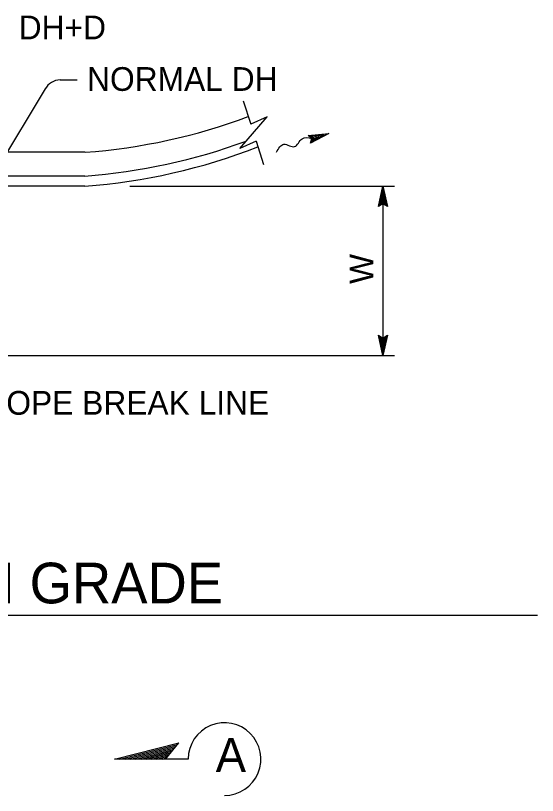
# Model space of a CAD drawing. Extents: x -894 to 866, y -476 to 714.
# Drawn here: x -430.3 to -276.4, y 154.5 to 384.6 of the extents above; entities that cross this region are included whole.
import ezdxf

# ---------------------------------------------------------------- set-up
doc = ezdxf.new("R2010")
doc.units = 0
for name, color, linetype in [('22 Misc Cnst Det', 7, 'Continuous'), ('56 Stage 3 Anno', 7, 'Continuous'), ('57 Undefined', 7, 'Continuous'), ('60 Nongeo Data', 7, 'Continuous')]:
    doc.layers.add(name, color=color, linetype=linetype)

msp = doc.modelspace()

# ---------------------------------------------------------------- linework, layer by layer
at = {"layer": '22 Misc Cnst Det'}
for p, q in [((-401.11, 165.23), (-382.17, 170.06)), ((-399.56, 165.23), (-382.57, 169.56)), ((-398, 165.23), (-382.98, 169.06)), ((-396.44, 165.23), (-383.38, 168.56)), ((-394.88, 165.23), (-383.79, 168.06)), ((-386.08, 165.23), (-382.17, 170.06)), ((-393.32, 165.23), (-384.19, 167.56)), ((-391.77, 165.23), (-384.6, 167.06)), ((-390.21, 165.23), (-385.01, 166.56)), ((-388.65, 165.23), (-385.41, 166.06)), ((-379.41, 165.23), (-401.11, 165.23)), ((-387.09, 165.23), (-385.82, 165.56))]:
    msp.add_line(p, q, dxfattribs=at)
msp.add_arc((-368.69, 165.23), 10.72, 269.9995, 180, dxfattribs=at)
at = {"layer": '56 Stage 3 Anno'}
for p, q in [((-417.18, 365.58), (-412.15, 365.58)), ((-421.6, 362.93), (-436.74, 337.88)), ((-396.64, 334.23), (-318.6, 334.23)), ((-323.33, 328.23), (-321.99, 334.23)), ((-323.33, 328.23), (-321.99, 334.23)), ((-321.99, 334.23), (-321.99, 284.25)), ((-321.99, 334.23), (-321.99, 334.23)), ((-321.99, 334.23), (-320.66, 328.23)), ((-321.99, 334.23), (-321.99, 334.23)), ((-321.99, 334.23), (-320.66, 328.23)), ((-322.97, 328.44), (-321.99, 332.85)), ((-322.97, 328.44), (-321.99, 332.85)), ((-322.61, 328.68), (-321.99, 331.47)), ((-322.61, 328.68), (-321.99, 331.47)), ((-321.99, 331.47), (-321.36, 328.64)), ((-321.99, 331.47), (-321.36, 328.64)), ((-321.98, 332.84), (-321.02, 328.46)), ((-321.98, 332.84), (-321.02, 328.46)), ((-321.99, 329.03), (-323.33, 328.23)), ((-321.99, 329.03), (-323.33, 328.23)), ((-322.27, 328.85), (-321.99, 330.08)), ((-322.27, 328.85), (-321.99, 330.08)), ((-321.99, 330.08), (-321.72, 328.88)), ((-321.99, 330.08), (-321.72, 328.88)), ((-320.66, 328.23), (-321.99, 329.03)), ((-320.66, 328.23), (-321.99, 329.03)), ((-323.33, 328.23), (-323.33, 328.23)), ((-323.33, 328.23), (-323.33, 328.23)), ((-320.66, 328.23), (-320.66, 328.23)), ((-320.66, 328.23), (-320.66, 328.23)), ((-321.99, 284.25), (-323.32, 290.25)), ((-323.32, 290.25), (-323.32, 290.25)), ((-323.32, 290.25), (-321.99, 289.45)), ((-321.99, 284.25), (-323.32, 290.25)), ((-323.32, 290.25), (-323.32, 290.25)), ((-323.32, 290.25), (-321.99, 289.45)), ((-321.99, 285.64), (-322.96, 290.01)), ((-321.99, 285.64), (-322.96, 290.01)), ((-321.99, 289.45), (-320.65, 290.25)), ((-320.65, 290.25), (-321.99, 284.25)), ((-321.99, 289.45), (-320.65, 290.25)), ((-320.65, 290.25), (-321.99, 284.25)), ((-321, 290.03), (-321.99, 285.63)), ((-321, 290.03), (-321.99, 285.63)), ((-320.65, 290.25), (-320.65, 290.25)), ((-320.65, 290.25), (-320.65, 290.25)), ((-321.99, 287.01), (-322.61, 289.84)), ((-321.99, 287.01), (-322.61, 289.84)), ((-321.98, 288.39), (-322.25, 289.6)), ((-321.98, 288.39), (-322.25, 289.6)), ((-321.36, 289.8), (-321.99, 287.01)), ((-321.36, 289.8), (-321.99, 287.01)), ((-321.71, 289.62), (-321.98, 288.39)), ((-321.71, 289.62), (-321.98, 288.39)), ((-433.45, 284.25), (-318.6, 284.25)), ((-321.99, 284.25), (-321.99, 284.25)), ((-321.99, 284.25), (-321.99, 284.25))]:
    msp.add_line(p, q, dxfattribs=at)
msp.add_arc((-417.18, 360.58), 5, 90, 151.9669, dxfattribs=at)
at = {"layer": '57 Undefined'}
msp.add_line((-276.43, 207.61), (-728.64, 207.61), dxfattribs=at)
at = {"layer": '60 Nongeo Data'}
for p, q in [((-363.15, 359.42), (-360.98, 352.54)), ((-344.02, 349.23), (-337.93, 349.84)), ((-337.93, 349.84), (-343.32, 346.93)), ((-337.93, 349.84), (-337.93, 349.84)), ((-359.41, 347.53), (-357.25, 340.64)), ((-342.91, 348.32), (-344.02, 349.23)), ((-343.69, 348.96), (-339.4, 349.39)), ((-343.37, 348.69), (-340.86, 348.94)), ((-343.32, 346.93), (-342.91, 348.32)), ((-339.4, 349.39), (-343.19, 347.35)), ((-340.86, 348.94), (-343.07, 347.75)), ((-343.04, 348.42), (-342.32, 348.49)), ((-342.32, 348.49), (-342.94, 348.16)), ((-342.91, 348.32), (-342.91, 348.32)), ((-343.32, 346.93), (-343.32, 346.93)), ((-409.87, 344.25), (-646.87, 344.25)), ((-409.87, 337.25), (-649.66, 337.25)), ((-409.87, 334.25), (-646.87, 334.25))]:
    msp.add_line(p, q, dxfattribs=at)
msp.add_lwpolyline([(-359.41, 347.53), (-364.22, 345.33), (-356.17, 354.73), (-360.98, 352.54)], dxfattribs=at)
for centre, end in [((-422.97, 520.01), 290.3501), ((-423.01, 513.01), 290.1344), ((-423.01, 510.01), 291.3367)]:
    msp.add_arc(centre, 176.25, 274.2764, end, dxfattribs=at)
msp.add_spline([(-353.38, 344.28), (-351.17, 346.63), (-348.03, 345.91), (-345.82, 348.26), (-342.91, 348.32)], degree=3, dxfattribs=at)

# ---------------------------------------------------------------- texts
at = {"layer": '56 Stage 3 Anno'}
msp.add_text('A', height=10, dxfattribs=at).set_placement((-371.28, 161.46))
at = {"layer": '57 Undefined'}
for s, height, p in [('DH+D', 7, (-429.4, 377.58)), ('NORMAL DH', 7, (-409.23, 362.37)), ('SLOPE BREAK LINE', 7, (-444.49, 266.83)), ('TYPE G0 AND G1 THRU G6 INLETS ON GRADE', 12, (-726.67, 211.17))]:
    msp.add_text(s, height=height, dxfattribs=at).set_placement(p)
msp.add_text('W', height=7, rotation=90, dxfattribs=at).set_placement((-324.78, 305.41))

doc.saveas('drawing.dxf')
